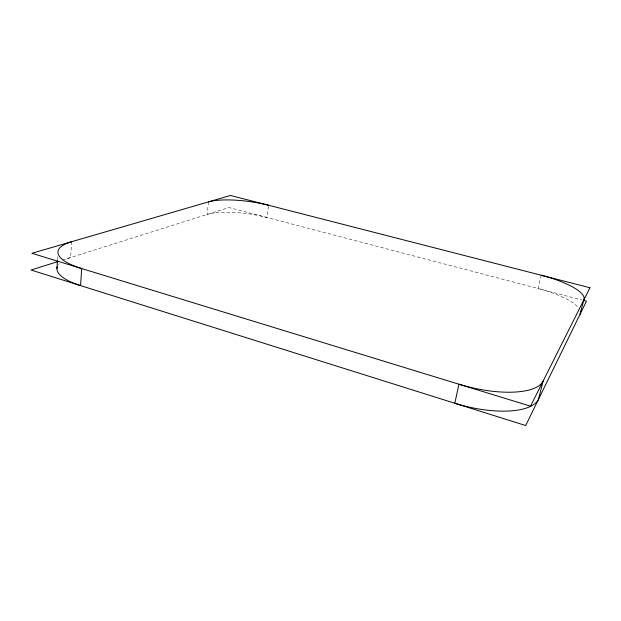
<?xml version="1.0" encoding="UTF-8"?>
<svg xmlns="http://www.w3.org/2000/svg" width="621" height="621" viewBox="0 0 621 621"><rect width="100%" height="100%" fill="white"/><g stroke="black" fill="none" stroke-linecap="round" stroke-linejoin="round"><path stroke-width="0.47" stroke-dasharray="3.1 2.33" d="M57.466 259.826L57.699 255.953M71.64 241.724L70.615 257.544A60.128 19.049 4.5 0 0 65.306 259.578M208.501 201.864L207.072 214.47A45.807 11.908 7.6 0 1 266.906 217.466L268.435 206.18M541.186 275.227L537.996 288.486A52.102 14.648 13.1 0 1 578.376 307.574M62.504 260.106L229.017 207.546L581.768 299.951M58.405 264.616A60.128 19.049 4.5 0 1 59.181 263.7"/><path stroke-width="0.93" d="M56.938 268.528L57.404 260.789M57.877 261.565L31.05 270.034L525.692 425.532L586.457 301.177L583.639 300.44M71.64 241.724A60.485 18.164 4.8 0 0 81.708 268.567L80.536 285.59A60.128 19.049 4.5 0 1 57.342 266.533M541.186 275.227A52.374 13.941 12.9 0 1 583.74 300.114L580.092 314.195A52.102 14.648 13.1 0 0 580.356 311.074M208.501 201.864A46.016 11.325 7.7 0 1 268.559 205.24M458.966 384.228L454.805 403.246A68.457 25.911 13.5 0 0 538.469 399.373L543.041 381.201A68.931 24.755 13.3 0 1 458.966 384.228M589.95 287.748L530.513 406.165L31.896 253.29L230.484 195.468L589.95 287.748"/></g></svg>
